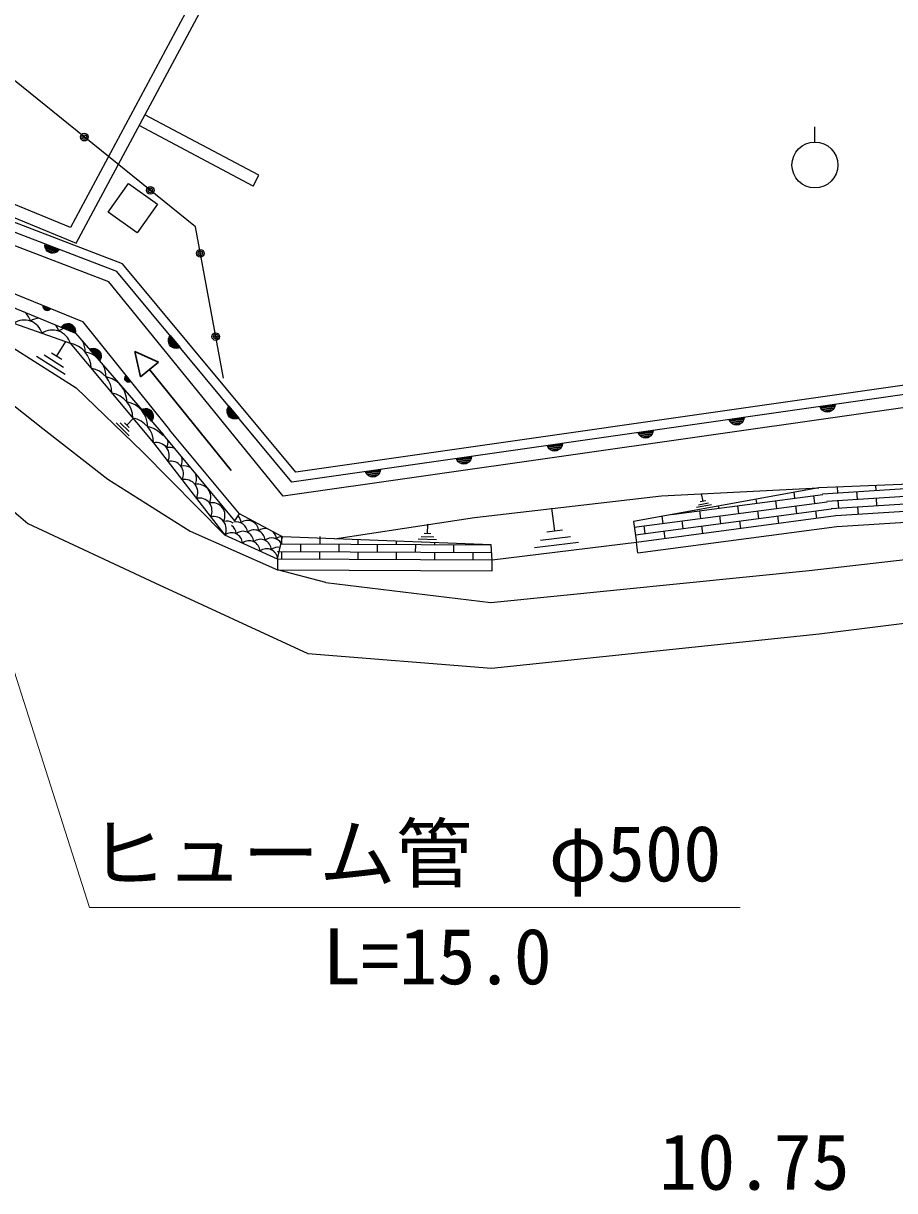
# Model space of a CAD drawing. Units: millimetres at full size, sheet at 1:1000; details may follow other scales. Extents: x 40000 to 680000, y 20000 to 380000.
# Drawn here: x 221295 to 249759, y 266837 to 304976 of the extents above; entities that cross this region are included whole.
import ezdxf
from ezdxf.enums import TextEntityAlignment as Align

# ---------------------------------------------------------------- set-up
doc = ezdxf.new("R2010")
doc.units = ezdxf.units.MM
doc.header["$LTSCALE"] = 1000
doc.layers.add('M-BGD', color=7, linetype='Continuous', lineweight=25)
doc.layers.add('M-STR-HTXT', color=7, linetype='Continuous', lineweight=13)
doc.styles.add('ＭＳ ゴシック', font='')
doc.styles.get('ＭＳ ゴシック').set_extended_font_data('MS Gothic')

msp = doc.modelspace()

# ---------------------------------------------------------------- linework, layer by layer
at = {"layer": 'M-BGD'}
for p, q in [((228988, 300012), (225264, 301989)), ((228800, 299659), (225075, 301637)), ((247153, 301097), (247153, 301597)), ((228800, 299659), (228988, 300012)), ((222010, 297668), (222403, 297518)), ((222423, 297542), (222012, 297700)), ((222013, 297731), (222443, 297567)), ((222364, 297501), (222028, 297630)), ((222045, 297591), (222325, 297483)), ((222268, 297473), (222081, 297545)), ((222162, 295636), (221949, 295723)), ((221951, 295701), (222145, 295622)), ((222124, 295609), (221957, 295677)), ((221968, 295651), (222098, 295598)), ((222064, 295595), (221990, 295626)), ((222985, 294895), (222560, 295070)), ((222580, 295094), (222987, 294926)), ((222989, 294958), (222601, 295118)), ((222640, 295134), (222973, 294997)), ((222957, 295036), (222679, 295150)), ((222737, 295159), (222922, 295083)), ((222382, 294094), (222687, 294578)), ((226042, 294600), (226234, 294369)), ((226276, 294365), (226046, 294642)), ((226050, 294684), (226318, 294361)), ((226179, 294388), (226051, 294542)), ((226348, 294373), (226067, 294711)), ((226083, 294738), (226377, 294384)), ((222658, 293503), (221729, 294091)), ((221971, 294146), (222604, 293746)), ((222549, 293989), (222214, 294200)), ((223791, 293981), (223491, 294329)), ((223520, 294341), (223807, 294008)), ((223823, 294035), (223549, 294353)), ((223592, 294350), (223827, 294077)), ((223830, 294120), (223634, 294347)), ((223689, 294329), (223820, 294177)), ((224614, 293367), (224701, 293256)), ((224729, 293253), (224618, 293395)), ((224671, 293271), (224621, 293334)), ((224624, 293419), (224754, 293254)), ((224776, 293258), (224634, 293439)), ((225490, 292014), (225190, 292362)), ((225219, 292374), (225506, 292041)), ((225523, 292068), (225249, 292386)), ((225291, 292383), (225526, 292110)), ((225529, 292153), (225333, 292380)), ((225388, 292362), (225519, 292210)), ((227959, 292292), (228151, 292061)), ((228193, 292058), (227963, 292334)), ((227967, 292377), (228235, 292054)), ((228096, 292081), (227968, 292235)), ((228265, 292065), (227984, 292404)), ((228000, 292430), (228294, 292077)), ((247342, 292427), (247798, 292492)), ((247792, 292461), (247356, 292398)), ((247371, 292370), (247786, 292430)), ((247761, 292396), (247405, 292345)), ((247438, 292319), (247735, 292362)), ((247690, 292325), (247492, 292297)), ((224757, 291503), (224326, 291921)), ((224462, 291923), (224755, 291639)), ((224753, 291775), (224598, 291925)), ((224675, 291850), (224893, 292074)), ((244373, 292002), (244828, 292067)), ((244822, 292036), (244387, 291974)), ((244401, 291945), (244817, 292005)), ((244791, 291971), (244435, 291920)), ((244469, 291894), (244766, 291937)), ((244720, 291900), (244522, 291872)), ((228208, 288726), (225870, 291529)), ((228361, 288946), (226072, 291690)), ((241403, 291577), (241858, 291642)), ((241852, 291611), (241417, 291549)), ((241431, 291521), (241847, 291580)), ((241821, 291546), (241465, 291495)), ((241499, 291470), (241796, 291512)), ((241751, 291475), (241553, 291447)), ((225552, 291267), (227878, 288253)), ((238433, 291152), (238888, 291217)), ((238883, 291186), (238447, 291124)), ((238461, 291096), (238877, 291155)), ((238852, 291121), (238495, 291070)), ((238529, 291045), (238826, 291087)), ((238781, 291051), (238583, 291022)), ((225183, 290975), (227878, 288253)), ((235463, 290728), (235919, 290793)), ((235913, 290762), (235477, 290699)), ((235491, 290671), (235907, 290731)), ((235882, 290697), (235525, 290646)), ((235559, 290620), (235856, 290663)), ((235811, 290626), (235613, 290598)), ((232493, 290303), (232949, 290368)), ((232943, 290337), (232508, 290275)), ((232522, 290246), (232937, 290306)), ((232912, 290272), (232556, 290221)), ((232590, 290195), (232887, 290238)), ((219973, 289887), (221440, 288630)), ((232841, 290201), (232643, 290173)), ((247397, 289605), (255840, 290141)), ((247543, 289364), (256714, 289946)), ((249150, 289716), (249139, 289878)), ((242467, 288926), (247411, 289582)), ((243499, 289356), (243452, 289612)), ((246497, 289461), (246471, 289657)), ((247150, 289295), (247117, 289543)), ((247689, 289123), (256698, 289695)), ((247902, 289637), (247890, 289828)), ((248542, 289427), (248526, 289677)), ((238654, 288385), (238561, 289133)), ((241253, 288512), (247553, 289348)), ((241289, 288265), (247694, 289115)), ((243773, 289244), (243282, 289154)), ((243346, 289247), (243680, 289308)), ((243587, 289372), (243410, 289340)), ((244019, 289132), (244009, 289207)), ((244672, 288966), (244639, 289214)), ((245258, 289296), (245240, 289432)), ((245911, 289130), (245878, 289378)), ((246563, 288965), (246530, 289213)), ((247934, 289138), (247918, 289388)), ((248573, 288928), (248558, 289178)), ((249181, 289217), (249165, 289467)), ((228208, 288726), (228361, 288946)), ((242193, 288637), (242162, 288870)), ((242846, 288472), (242813, 288719)), ((243432, 288802), (243400, 289049)), ((244085, 288636), (244052, 288884)), ((244737, 288470), (244704, 288718)), ((245324, 288800), (245291, 289048)), ((245976, 288635), (245944, 288883)), ((247216, 288799), (247183, 289047)), ((234500, 288299), (234512, 288611)), ((238913, 288417), (238395, 288353)), ((241226, 288699), (241326, 288018)), ((241607, 288307), (241574, 288555)), ((242259, 288142), (242226, 288389)), ((243498, 288306), (243465, 288554)), ((229602, 287470), (229762, 288201)), ((229711, 287969), (236582, 287934)), ((229737, 287969), (229738, 288091)), ((229738, 288091), (229739, 288219)), ((230361, 287716), (230362, 287966)), ((230987, 287963), (230988, 288154)), ((230988, 288154), (230989, 288213)), ((231611, 287710), (231612, 287960)), ((232237, 287956), (232238, 288106)), ((232861, 287703), (232862, 287953)), ((233487, 287950), (233488, 288058)), ((234792, 288096), (234193, 288119)), ((234292, 288211), (234700, 288196)), ((234608, 288295), (234392, 288304)), ((234737, 287944), (234738, 288010)), ((235987, 287937), (235987, 287962)), ((239430, 288013), (237991, 287835)), ((238193, 288094), (239171, 288215)), ((241372, 287671), (241326, 288018)), ((229603, 287720), (229656, 287720)), ((229656, 287720), (236596, 287684)), ((229735, 287469), (229736, 287719)), ((230985, 287463), (230986, 287713)), ((232235, 287456), (232236, 287706)), ((233485, 287450), (233486, 287700)), ((234111, 287697), (234112, 287947)), ((234735, 287444), (234736, 287694)), ((235361, 287691), (235362, 287941)), ((235985, 287437), (235986, 287687)), ((236610, 287434), (236582, 287939)), ((229602, 287470), (229600, 287120)), ((231173, 286710), (229600, 287120))]:
    msp.add_line(p, q, dxfattribs=at)
at = {"layer": 'M-BGD', "lineweight": 30}
for p, q in [((225122, 293432), (224942, 294251)), ((224942, 294251), (225705, 293904)), ((225122, 293432), (225705, 293904)), ((225414, 293668), (228089, 290366))]:
    msp.add_line(p, q, dxfattribs=at)
at = {"layer": 'M-BGD'}
for points in [[(228067, 308070), (222835, 298302), (219436, 299697), (219049, 298900)], [(219424, 298756), (219632, 299185), (223018, 297795), (228420, 307881)], [(227836, 293382), (226916, 298327), (219688, 304169), (216326, 300388)], [(271001, 295841), (230070, 289987), (224354, 296866), (217322, 299562), (214600, 300573), (213243, 300328)], [(212819, 300461), (215135, 297956), (215304, 298025), (216629, 296815), (218204, 296117), (223020, 293070), (225183, 290975)], [(270965, 295397), (229787, 289533), (224089, 296533), (217264, 299142), (214365, 299868), (213652, 299891)], [(270959, 296138), (230194, 290307), (224534, 297118), (219555, 299027)], [(214655, 298769), (216881, 297760), (218651, 297101), (223222, 295232), (226072, 291690)], [(215653, 297105), (217348, 295368), (221932, 291743), (224060, 290080)], [(218179, 296134), (218459, 296727), (223003, 294855), (225870, 291529)], [(218217, 296153), (222828, 294522), (225552, 291267)], [(267267, 291054), (266117, 291140), (256729, 290176), (247277, 289804), (241226, 288699)], [(267880, 290480), (256682, 289443), (247835, 288881), (241326, 288018), (236610, 287434), (229602, 287470), (227878, 288253)], [(224060, 290080), (226750, 288389), (229600, 287120)], [(241372, 287671), (247869, 288533), (256709, 289094), (267912, 290131)], [(231460, 288136), (236028, 288836), (242143, 289544), (247277, 289804)], [(231173, 286710), (236562, 286050), (246969, 287094), (259135, 288490), (269984, 289313), (276927, 289174)], [(236582, 287939), (229762, 288201), (228361, 288946)], [(221440, 288630), (225586, 286700), (230584, 284389), (236591, 283907), (247290, 285033), (259402, 286542), (270064, 287177), (276739, 286969)], [(229600, 287120), (236608, 287084), (236610, 287434)]]:
    msp.add_lwpolyline(points, dxfattribs=at)
for points in [[(225011, 298130), (224061, 298809), (224731, 299747), (225681, 299067)], [(222472, 297588), (222432, 297539), (222386, 297503), (222321, 297474), (222264, 297464), (222201, 297467), (222126, 297495), (222077, 297536), (222041, 297581), (222013, 297646), (222002, 297703), (222005, 297767)], [(222179, 295651), (222158, 295627), (222135, 295610), (222102, 295596), (222073, 295592), (222042, 295594), (222005, 295609), (221981, 295629), (221963, 295653), (221950, 295685), (221945, 295714), (221947, 295746)], [(222530, 295050), (222571, 295098), (222618, 295133), (222683, 295160), (222741, 295168), (222804, 295164), (222878, 295134), (222926, 295092), (222961, 295045), (222988, 294980), (222996, 294922), (222992, 294859)], [(226413, 294388), (226354, 294365), (226296, 294356), (226226, 294363), (226171, 294382), (226117, 294415), (226066, 294477), (226043, 294536), (226034, 294593), (226041, 294664), (226060, 294719), (226093, 294772)], [(223455, 294325), (223513, 294349), (223571, 294359), (223641, 294354), (223697, 294335), (223751, 294303), (223803, 294242), (223827, 294184), (223837, 294126), (223832, 294056), (223814, 294000), (223781, 293946)], [(224798, 293263), (224768, 293252), (224739, 293248), (224704, 293253), (224677, 293263), (224650, 293280), (224626, 293312), (224615, 293342), (224611, 293370), (224616, 293406), (224626, 293433), (224643, 293459)], [(225154, 292358), (225213, 292382), (225270, 292392), (225341, 292387), (225396, 292368), (225450, 292336), (225503, 292275), (225527, 292217), (225537, 292159), (225531, 292089), (225513, 292033), (225481, 291979)], [(228330, 292080), (228271, 292057), (228214, 292049), (228143, 292055), (228088, 292074), (228034, 292108), (227983, 292169), (227960, 292228), (227952, 292286), (227958, 292356), (227977, 292411), (228011, 292465)], [(247813, 292524), (247802, 292462), (247779, 292408), (247737, 292352), (247692, 292315), (247635, 292287), (247556, 292275), (247494, 292287), (247440, 292309), (247383, 292352), (247347, 292397), (247318, 292454)], [(244843, 292100), (244832, 292037), (244810, 291984), (244767, 291927), (244722, 291890), (244665, 291862), (244586, 291851), (244524, 291862), (244470, 291885), (244414, 291927), (244377, 291972), (244348, 292029)], [(241874, 291675), (241862, 291613), (241840, 291559), (241797, 291502), (241752, 291465), (241696, 291437), (241616, 291426), (241554, 291437), (241500, 291460), (241444, 291502), (241407, 291547), (241379, 291604)], [(238904, 291250), (238893, 291188), (238870, 291134), (238828, 291077), (238782, 291041), (238726, 291012), (238647, 291001), (238584, 291012), (238531, 291035), (238474, 291077), (238437, 291123), (238409, 291179)], [(235934, 290825), (235923, 290763), (235900, 290709), (235858, 290653), (235813, 290616), (235756, 290588), (235677, 290576), (235615, 290588), (235561, 290610), (235504, 290653), (235467, 290698), (235439, 290755)], [(232964, 290401), (232953, 290338), (232930, 290285), (232888, 290228), (232843, 290191), (232786, 290163), (232707, 290152), (232645, 290163), (232591, 290185), (232534, 290228), (232498, 290273), (232469, 290330)]]:
    msp.add_lwpolyline(points, close=True, dxfattribs=at)
for centre, radius in [((223290, 301258), 125), ((223290, 301258), 75), ((223290, 301258), 25), ((247153, 300347), 750), ((225444, 299517), 125), ((225444, 299517), 75), ((225444, 299517), 25), ((227076, 297465), 125), ((227076, 297465), 75), ((227076, 297465), 25), ((227582, 294743), 125), ((227582, 294743), 75), ((227582, 294743), 25)]:
    msp.add_circle(centre, radius, dxfattribs=at)
for centre, radius, start, end in [((221326, 294677), 604, 16.5138, 124.5335), ((220948, 295075), 604, 16.5138, 51.068), ((221871, 294749), 604, 96.4075, 124.5335), ((222249, 294351), 604, 16.5138, 124.5335), ((221871, 294749), 604, 16.5138, 38.809), ((222793, 294422), 604, 105.0467, 124.5335), ((222674, 293702), 835, 0.4559, 79.3815), ((222480, 294231), 835, 0.4559, 25.1037), ((223161, 293417), 835, 51.8098, 79.3815), ((223355, 292888), 835, 0.4559, 79.3815), ((223161, 293417), 835, 0.4559, 29.6959), ((223842, 292603), 835, 41.3681, 79.3815), ((223842, 292603), 835, 0.4559, 40.1376), ((224036, 292074), 835, 0.4559, 79.3815), ((224523, 291789), 835, 0.4559, 79.3815), ((224717, 291260), 835, 0.4559, 79.3815), ((225204, 290976), 835, 39.7125, 79.3815), ((225643, 290857), 420, 332.761, 102.555), ((225602, 291306), 420, 332.761, 5.6898), ((226067, 290703), 420, 66.1311, 102.555), ((226108, 290254), 420, 332.761, 102.555), ((226067, 290703), 420, 332.761, 13.5533), ((226533, 290100), 420, 54.9147, 102.555), ((226533, 290100), 420, 332.761, 24.7697), ((226574, 289651), 420, 332.761, 102.555), ((226998, 289497), 420, 332.761, 102.555), ((227039, 289048), 420, 332.761, 102.555), ((227463, 288895), 420, 332.761, 102.555), ((227887, 288741), 420, 95.5908, 102.555), ((227504, 288445), 420, 332.761, 102.555), ((228054, 288642), 353, 2.1468, 42.4995), ((228629, 288381), 353, 2.1468, 128.9953), ((227928, 288292), 420, 57.7589, 102.555), ((228100, 287979), 353, 2.1468, 128.9953), ((227893, 288287), 353, 2.1468, 54.0578), ((228261, 288334), 353, 2.1468, 104.6639), ((228468, 288026), 353, 2.1468, 128.9953), ((228836, 288073), 353, 2.1468, 128.9953), ((229204, 288120), 353, 80.8161, 128.9953), ((229204, 288120), 353, 2.1468, 43.1639), ((228674, 287718), 353, 2.1468, 128.9953), ((229042, 287765), 353, 2.1468, 128.9953), ((229410, 287812), 353, 30.1199, 128.9953), ((229778, 287859), 353, 95.3971, 128.9953), ((229249, 287457), 353, 2.1468, 128.9953), ((229617, 287504), 353, 78.8803, 128.9953)]:
    msp.add_arc(centre, radius, start, end, dxfattribs=at)
at = {"layer": 'M-STR-HTXT'}
msp.add_lwpolyline([(220185, 286305), (223459, 276090), (244709, 276090)], dxfattribs=at)

# ---------------------------------------------------------------- texts
at = {"layer": 'M-BGD', "style": 'ＭＳ ゴシック'}
msp.add_text('10.75', height=1833, dxfattribs=at).set_placement((245176, 266317), align=Align.BOTTOM_CENTER)
at = {"layer": 'M-STR-HTXT', "style": 'ＭＳ ゴシック'}
for s, p in [('ヒューム管\u3000φ500', (223459, 276390)), ('L=15.0', (231079, 273029))]:
    msp.add_text(s, height=1833, dxfattribs=at).set_placement(p, align=Align.BOTTOM_LEFT)

doc.saveas('drawing.dxf')
